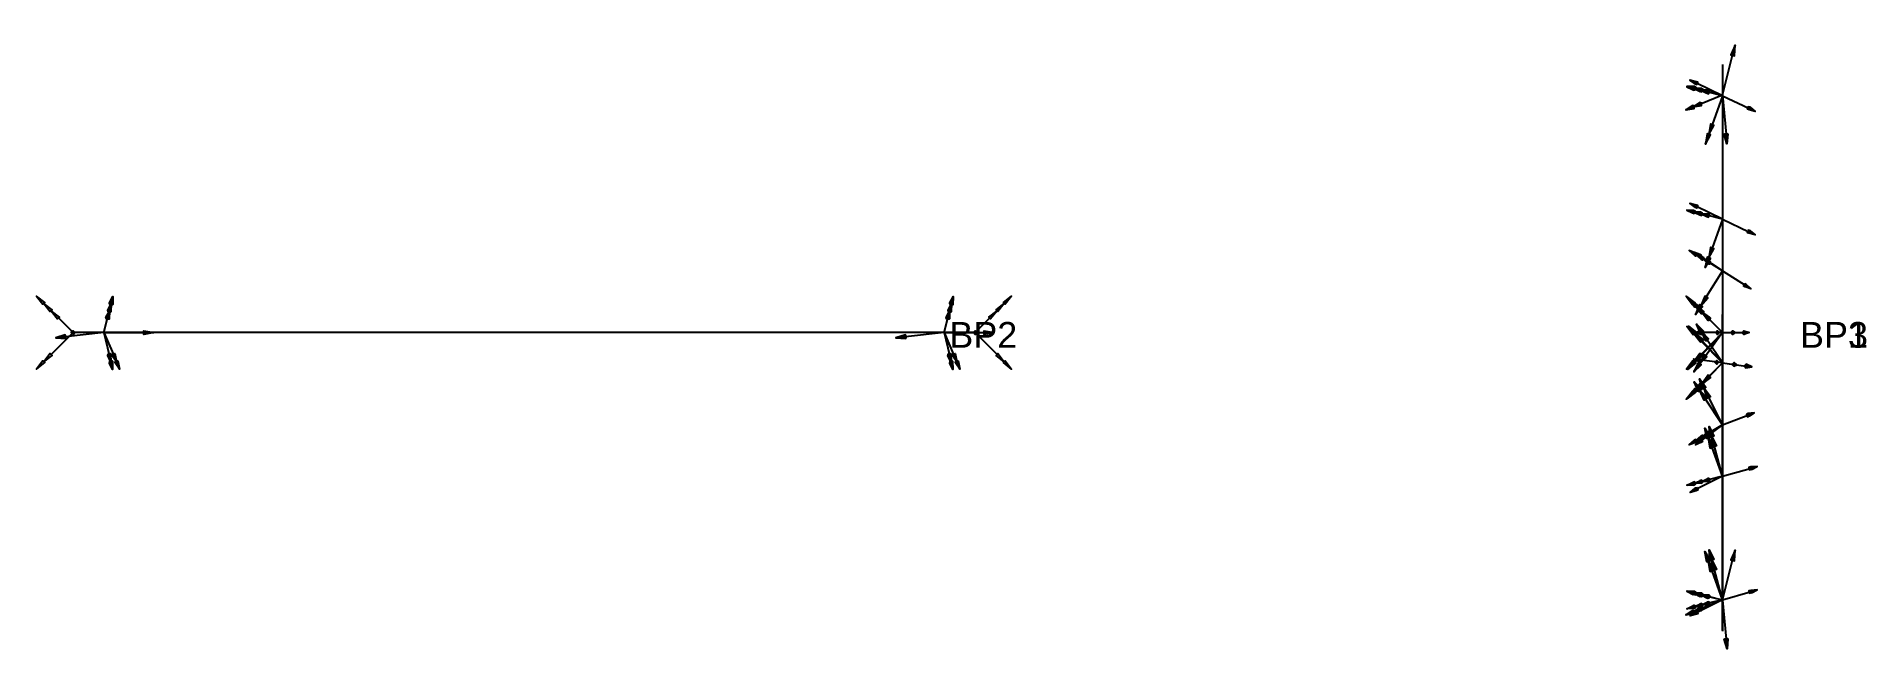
# Model space of a CAD drawing. Header units: millimetres. Extents: x -3715 to 13, y -61 to 63.
# Drawn here: x -342.1 to 12.9, y -61.3 to 60.4 of the extents above.
import ezdxf

# ---------------------------------------------------------------- set-up
doc = ezdxf.new("R2010")
doc.units = ezdxf.units.MM
for name, color, linetype in [('AutoDetect_1_12', 1, 'Continuous'), ('AutoDetect_1_19', 1, 'Continuous'), ('AutoDetect_1_7', 1, 'Continuous'), ('AutoDetect_2_0', 1, 'Continuous'), ('AutoDetect_2_16', 1, 'Continuous'), ('AutoDetect_2_21', 1, 'Continuous'), ('AutoDetect_35_1', 1, 'Continuous'), ('AutoDetect_36_5', 1, 'Continuous'), ('AutoDetect_3_13', 1, 'Continuous'), ('AutoDetect_4_20', 1, 'Continuous'), ('Verbandslasche_ID_GUID_AC42A185_1D9B_4734_B144_F9986EDF1AF1', 1, 'Continuous')]:
    doc.layers.add(name, color=color, linetype=linetype)
doc.styles.get("Standard").update_dxf_attribs({"font": 'arial.ttf'})

# ---------------------------------------------------------------- blocks, each defined once
blk = doc.blocks.new('Kontrollpunkt')
at = {"color": 0}
for q in [(0, 6), (8, 0), (0, 0, 4)]:
    blk.add_line((0, 0), q, dxfattribs=at)
for points in [[(0.25, 8, -0.25), (-0.25, 8, -0.25), (-0.25, 8, 0.25), (0, 10, 0), (-0.25, 8, -0.25), (0.25, 8, 0.25), (0, 10, 0), (0.25, 8, -0.25), (0.25, 8, 0.25), (-0.25, 8, 0.25)], [(0.25, 6, -0.25), (-0.25, 6, -0.25), (-0.25, 6, 0.25), (0, 8, 0), (-0.25, 6, -0.25), (0.25, 6, 0.25), (0, 8, 0), (0.25, 6, -0.25), (0.25, 6, 0.25), (-0.25, 6, 0.25)], [(0.25, 0.25, 4), (-0.25, 0.25, 4), (-0.25, -0.25, 4), (0, 0, 6), (-0.25, 0.25, 4), (0.25, -0.25, 4), (0, 0, 6), (0.25, 0.25, 4), (0.25, -0.25, 4), (-0.25, -0.25, 4)], [(0.25, 0.25, 6), (-0.25, 0.25, 6), (-0.25, -0.25, 6), (0, 0, 8), (-0.25, 0.25, 6), (0.25, -0.25, 6), (0, 0, 8), (0.25, 0.25, 6), (0.25, -0.25, 6), (-0.25, -0.25, 6)], [(0.25, 0.25, 8), (-0.25, 0.25, 8), (-0.25, -0.25, 8), (0, 0, 10), (-0.25, 0.25, 8), (0.25, -0.25, 8), (0, 0, 10), (0.25, 0.25, 8), (0.25, -0.25, 8), (-0.25, -0.25, 8)], [(8, 0.25, -0.25), (8, 0.25, 0.25), (8, -0.25, 0.25), (10, 0, 0), (8, 0.25, 0.25), (8, -0.25, -0.25), (10, 0, 0), (8, 0.25, -0.25), (8, -0.25, -0.25), (8, -0.25, 0.25)]]:
    blk.add_polyline3d(points, dxfattribs=at)

msp = doc.modelspace()

# ---------------------------------------------------------------- linework, layer by layer
at = {"layer": 'AutoDetect_1_12', "color": 1}
msp.add_line((-15, -54.9, -239.2), (-15, -14.95, -239.2), dxfattribs=at)
at = {"layer": 'AutoDetect_1_12', "color": 1, "extrusion": (-1, 0, 0)}
msp.add_arc((14.95, -251.2, 15), 12, 90, 135, dxfattribs=at)
at = {"layer": 'AutoDetect_1_19', "color": 1}
msp.add_line((-15, -54.9, -440.8), (-15, -14.95, -440.8), dxfattribs=at)
at = {"layer": 'AutoDetect_1_19', "color": 1, "extrusion": (1, 0, 0)}
msp.add_arc((-14.95, -428.8, -15), 12, 270, 315, dxfattribs=at)
at = {"layer": 'AutoDetect_1_7', "color": 1}
msp.add_line((-15, -2.95, -251.2), (-15, -2.95, -428.8), dxfattribs=at)
at = {"layer": 'AutoDetect_1_7', "color": 1, "extrusion": (-1, 0, 0)}
for centre, start, end in [((14.95, -251.2, 15), 135, 180), ((14.95, -428.8, 15), 180, 225)]:
    msp.add_arc(centre, 12, start, end, dxfattribs=at)
at = {"layer": 'AutoDetect_2_0', "color": 1}
msp.add_line((-15, 2.95, -428.8), (-15, 2.95, -251.2), dxfattribs=at)
at = {"layer": 'AutoDetect_2_0', "color": 1, "extrusion": (-1, 0, 0)}
for centre, start, end in [((-14.95, -428.8, 15), 315, 0), ((-14.95, -251.2, 15), 0, 45)]:
    msp.add_arc(centre, 12, start, end, dxfattribs=at)
at = {"layer": 'AutoDetect_2_16', "color": 1}
msp.add_line((-15, 54.9, -239.2), (-15, 14.95, -239.2), dxfattribs=at)
at = {"layer": 'AutoDetect_2_16', "color": 1, "extrusion": (1, 0, 0)}
msp.add_arc((14.95, -251.2, -15), 12, 90, 135, dxfattribs=at)
at = {"layer": 'AutoDetect_2_21', "color": 1}
msp.add_line((-15, 54.9, -440.8), (-15, 14.95, -440.8), dxfattribs=at)
at = {"layer": 'AutoDetect_2_21', "color": 1, "extrusion": (-1, 0, 0)}
msp.add_arc((-14.95, -428.8, 15), 12, 270, 315, dxfattribs=at)
at = {"layer": 'AutoDetect_35_1', "color": 1}
msp.add_line((-160, 2.95, -335), (-335, 2.95, -335), dxfattribs=at)
at = {"layer": 'AutoDetect_36_5', "color": 1}
msp.add_line((-160, 2.95, -345), (-335, 2.95, -345), dxfattribs=at)
at = {"layer": 'AutoDetect_3_13', "color": 1}
msp.add_line((-15, 55, -450), (-15, -55, -450), dxfattribs=at)
at = {"layer": 'AutoDetect_4_20', "color": 1}
msp.add_line((-15, 55, -230), (-15, -55, -230), dxfattribs=at)

# ---------------------------------------------------------------- block references
at = {"layer": 'AutoDetect_1_12', "color": 1, "extrusion": (-0.650895, -0.390731, -0.650895), "rotation": 86.34572295680388}
msp.add_blockref('Kontrollpunkt', (5.1, -168.21, 171.3), dxfattribs=at)
at = {"layer": 'AutoDetect_1_12', "color": 1, "extrusion": (-0.696364, -0.173648, -0.696364), "rotation": 81.2348063681018}
for p in [(20.58, -157.33, 181.35), (43.82, -153.3, 185.51)]:
    msp.add_blockref('Kontrollpunkt', p, dxfattribs=at)
at = {"layer": 'AutoDetect_1_19', "color": 1, "extrusion": (-0.650895, -0.390731, 0.650895), "rotation": 83.40411446479466}
msp.add_blockref('Kontrollpunkt', (5.1, -348.02, -271.31), dxfattribs=at)
at = {"layer": 'AutoDetect_1_19', "color": 1, "extrusion": (-0.696364, -0.173648, 0.696364), "rotation": 91.4177731969594}
for p in [(20.58, -330.7, -292.18), (43.82, -334.73, -288.02)]:
    msp.add_blockref('Kontrollpunkt', p, dxfattribs=at)
at = {"layer": 'AutoDetect_1_7', "color": 1, "extrusion": (-0.650895, -0.650895, -0.390731), "rotation": 116.9856821999535}
msp.add_blockref('Kontrollpunkt', (-8.52, -226.27, 109.84), dxfattribs=at)
at = {"layer": 'AutoDetect_1_7', "color": 1, "extrusion": (-0.704416, -0.704416, -0.087156), "rotation": 96.48008768721697}
msp.add_blockref('Kontrollpunkt', (-8.52, -249.14, 34.54), dxfattribs=at)
at = {"layer": 'AutoDetect_1_7', "color": 1, "extrusion": (-0.696364, -0.696364, 0.173648), "rotation": 77.24859307823723}
for p in [(-8.52, -288.98, -38.07), (-8.52, -414.64, -60.22)]:
    msp.add_blockref('Kontrollpunkt', p, dxfattribs=at)
at = {"layer": 'AutoDetect_1_7', "color": 1, "extrusion": (-0.650895, -0.650895, 0.390731), "rotation": 63.01431780004646}
msp.add_blockref('Kontrollpunkt', (-8.52, -399.67, -155.86), dxfattribs=at)
at = {"layer": 'AutoDetect_2_0', "color": 1, "extrusion": (-0.650895, 0.650895, 0.390731), "rotation": 291.3421348077551}
msp.add_blockref('Kontrollpunkt', (8.52, -399.67, -155.86), dxfattribs=at)
at = {"layer": 'AutoDetect_2_0', "color": 1, "extrusion": (-0.704416, 0.704416, 0.087156), "rotation": 274.9810693937002}
msp.add_blockref('Kontrollpunkt', (8.52, -428.27, -24.73), dxfattribs=at)
at = {"layer": 'AutoDetect_2_0', "color": 1, "extrusion": (-0.696364, 0.696364, -0.173648), "rotation": 260.1489238834161}
for p in [(8.52, -380.69, 80.01), (8.52, -255.03, 57.86)]:
    msp.add_blockref('Kontrollpunkt', p, dxfattribs=at)
at = {"layer": 'AutoDetect_2_0', "color": 1, "extrusion": (-0.650895, 0.650895, -0.390731), "rotation": 248.6578651922448}
msp.add_blockref('Kontrollpunkt', (8.52, -226.27, 109.84), dxfattribs=at)
at = {"layer": 'AutoDetect_2_16', "color": 1, "extrusion": (-0.696364, 0.173648, -0.696364), "rotation": 278.1385729810916}
for p in [(-43.82, -153.3, 185.51), (-20.58, -157.33, 181.35)]:
    msp.add_blockref('Kontrollpunkt', p, dxfattribs=at)
at = {"layer": 'AutoDetect_2_16', "color": 1, "extrusion": (-0.650895, 0.390731, -0.650895), "rotation": 271.2695327411889}
msp.add_blockref('Kontrollpunkt', (-5.1, -168.21, 171.3), dxfattribs=at)
at = {"layer": 'AutoDetect_2_21', "color": 1, "extrusion": (-0.696364, 0.173648, 0.696364), "rotation": 261.8614270189084}
for p in [(-43.82, -334.73, -288.02), (-20.58, -330.7, -292.18)]:
    msp.add_blockref('Kontrollpunkt', p, dxfattribs=at)
at = {"layer": 'AutoDetect_2_21', "color": 1, "extrusion": (-0.650895, 0.390731, 0.650895), "rotation": 268.7304672588111}
msp.add_blockref('Kontrollpunkt', (-5.1, -348.02, -271.31), dxfattribs=at)
at = {"layer": 'AutoDetect_35_1', "color": 1, "extrusion": (0.173648, 0.696364, 0.696364), "rotation": 27.83148173496028}
for p in [(319.94, -186.99, -288.36), (161.78, -214.45, -260.05)]:
    msp.add_blockref('Kontrollpunkt', p, dxfattribs=at)
at = {"layer": 'AutoDetect_36_5', "color": 1, "extrusion": (0.173648, 0.696364, -0.696364), "rotation": 160.2978477668493}
for p in [(319.94, -301.04, 185.17), (161.78, -273.58, 213.47)]:
    msp.add_blockref('Kontrollpunkt', p, dxfattribs=at)
at = {"layer": 'AutoDetect_3_13', "color": 1, "extrusion": (-0.696364, 0.173648, -0.696364), "rotation": 333.4925896294928}
for p in [(-43.91, -304.57, 332.32), (51.17, -321.08, 315.3)]:
    msp.add_blockref('Kontrollpunkt', p, dxfattribs=at)
at = {"layer": 'AutoDetect_4_20', "color": 1, "extrusion": (-0.696364, 0.173648, 0.696364), "rotation": 180}
for p in [(-43.91, -183.46, -141.21), (51.17, -166.95, -158.23)]:
    msp.add_blockref('Kontrollpunkt', p, dxfattribs=at)
at = {"layer": 'Verbandslasche_ID_GUID_AC42A185_1D9B_4734_B144_F9986EDF1AF1', "color": 2, "extrusion": (-0.707107, 0.707106, 0), "rotation": 270}
for p in [(234.8, -335, 238.97), (234.8, -345, 238.97)]:
    msp.add_blockref('Kontrollpunkt', p, dxfattribs=at)
at = {"layer": 'Verbandslasche_ID_GUID_AC42A185_1D9B_4734_B144_F9986EDF1AF1', "color": 2, "extrusion": (0.707106, 0.707107, 0), "rotation": 90}
for p in [(115.22, -335, -111.05), (115.22, -345, -111.05)]:
    msp.add_blockref('Kontrollpunkt', p, dxfattribs=at)

# ---------------------------------------------------------------- texts
at = {"layer": 'Verbandslasche_ID_GUID_AC42A185_1D9B_4734_B144_F9986EDF1AF1', "color": 5}
for s, p in [('BP2', (-165.03, 0)), ('BP3', (0, 0, -193.77)), ('BP1', (0, 0))]:
    msp.add_text(s, height=5, dxfattribs=at).set_placement(p)

doc.saveas('drawing.dxf')
